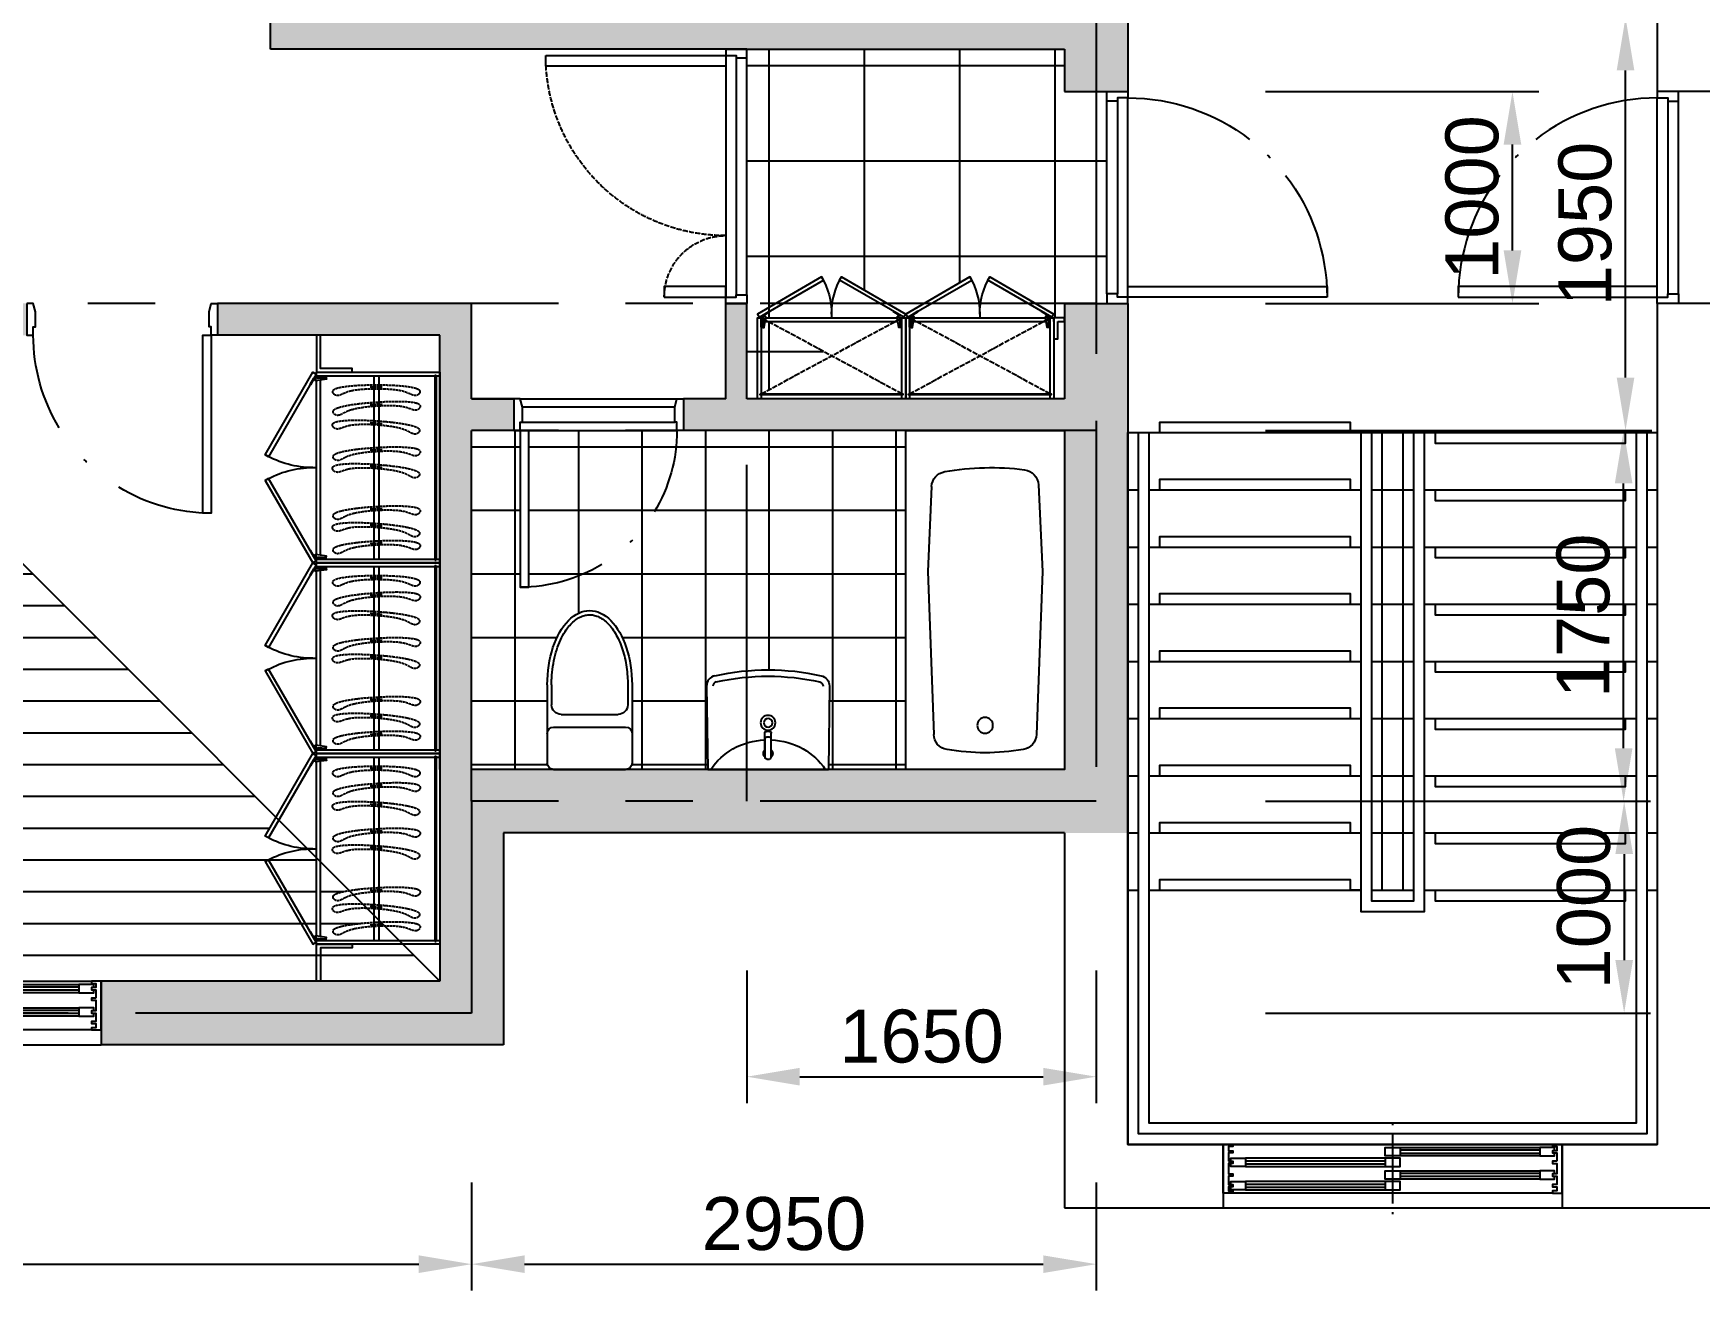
# Model space of a CAD drawing. Header units: millimetres. Extents: x 140860 to 617150, y 61650 to 208518.
# Drawn here: x 477650 to 485520, y 94116 to 100052 of the extents above; entities that cross this region are included whole.
import ezdxf

# ---------------------------------------------------------------- set-up
doc = ezdxf.new("R2010")
doc.units = ezdxf.units.MM
for name, pattern in [('ACAD_ISO02W100', [15, 12, -3]), ('ACAD_ISO04W100', [30, 24, -3, 0, -3]), ('CENTER', [50.8, 31.75, -6.35, 6.35, -6.35])]:
    doc.linetypes.add(name, pattern=pattern)
for name, color, linetype in [('CEN', 1, 'CENTER'), ('DIM', 3, 'Continuous'), ('FIN', 5, 'Continuous'), ('FUN', 3, 'Continuous'), ('HAT', 9, 'Continuous'), ('WAL', 2, 'Continuous'), ('WIN', 4, 'Continuous')]:
    doc.layers.add(name, color=color, linetype=linetype)
doc.styles.get("Standard").update_dxf_attribs({"font": 'arial.ttf'})
doc.dimstyles.new('치수100', dxfattribs={"dimscale": 100, "dimtxt": 2.5, "dimasz": 2.5, "dimexe": 1.25, "dimexo": 8, "dimtad": 1, "dimtxsty": 'Standard', "dimcen": 2.5, "dimadec": 0, "dimazin": 0, "dimtfac": 1, "dimtmove": 0, "dimatfit": 1, "dimfxl": 1, "dimarcsym": 0})

# ---------------------------------------------------------------- blocks, each defined once
blk = doc.blocks.new('*U6')
for points in [[(870, 0), (870, 840), (830, 840), (830, 0)], [(0, -150), (0, 0), (30, 0), (30, -40), (40, -40), (40, -110), (30, -150)], [(900, -150), (900, 0), (870, 0), (870, -40), (860, -40), (860, -110), (870, -150)]]:
    blk.add_lwpolyline(points, close=True)
at = {"color": 1}
for start, end in [(90, 121.32572), (134.3179, 135.6821), (148.67428, 180)]:
    blk.add_arc((870, 0), 840, start, end, dxfattribs=at)
blk = doc.blocks.new('*U4')
at = {"color": 8}
for p, q in [((30, 0), (970, 0)), ((955, -50), (45, -50)), ((45, -100), (955, -100))]:
    blk.add_line(p, q, dxfattribs=at)
for points in [[(30, 940), (30, 0), (80, 0), (80, 940)], [(0, -100), (0, 0), (30, 0), (30, -50), (45, -50), (45, -100)], [(1000, -100), (1000, 0), (970, 0), (970, -50), (955, -50), (955, -100)]]:
    blk.add_lwpolyline(points, close=True)
at = {"color": 1, "linetype": 'Continuous'}
for start, end in [(52.31933, 90), (44.39047, 45.60953), (0, 37.68067)]:
    blk.add_arc((30, 0), 940, start, end, dxfattribs=at)
blk = doc.blocks.new('*U8')
at = {"color": 8}
for p, q in [((30, 0), (1170, 0)), ((40, -50), (1160, -50)), ((1160, -100), (40, -100))]:
    blk.add_line(p, q, dxfattribs=at)
for points in [[(30, 850), (30, 0), (80, 0), (80, 850)], [(1170, 290), (1170, 0), (1120, 0), (1120, 290)], [(0, 0), (30, 0), (30, -50), (40, -50), (40, -100), (0, -100)], [(1200, 0), (1170, 0), (1170, -50), (1160, -50), (1160, -100), (1200, -100)]]:
    blk.add_lwpolyline(points, close=True)
at = {"color": 1, "linetype": 'ACAD_ISO04W100'}
for centre, radius, start, end in [((30, 0), 850, 0, 90), ((1170, 0), 290, 90, 180)]:
    blk.add_arc(centre, radius, start, end, dxfattribs=at)
blk = doc.blocks.new('*U9')
at = {"color": 8}
for p, q in [((30, 0), (770, 0)), ((40, -40), (760, -40)), ((30, -150), (770, -150)), ((760, -110), (40, -110))]:
    blk.add_line(p, q, dxfattribs=at)
for points in [[(30, 0), (30, 740), (70, 740), (70, 0)], [(0, -150), (0, 0), (30, 0), (30, -40), (40, -40), (40, -110), (30, -150)], [(800, -150), (800, 0), (770, 0), (770, -40), (760, -40), (760, -110), (770, -150)]]:
    blk.add_lwpolyline(points, close=True)
at = {"color": 1}
for start, end in [(58.67428, 90), (44.3179, 45.6821), (0, 31.32572)]:
    blk.add_arc((30, 0), 740, start, end, dxfattribs=at)
blk = doc.blocks.new('*U11')
at = {"color": 1}
for p, q in [((1500, 90), (1500, 100)), ((1500, -280), (1500, 50)), ((1500, -330), (1500, -320))]:
    blk.add_line(p, q, dxfattribs=at)
at = {"color": 8}
for p, q in [((2955, 0), (45, 0)), ((105, -15), (1465, -15)), ((1465, -55), (105, -55)), ((2895, -65), (1535, -65)), ((105, -125), (1465, -125)), ((1535, -105), (2895, -105)), ((45, -230), (2955, -230)), ((1465, -165), (105, -165)), ((2895, -175), (1535, -175)), ((1535, -215), (2895, -215))]:
    blk.add_line(p, q, dxfattribs=at)
for p, q in [((105, -27.5), (1465, -27.5)), ((105, -42.5), (1465, -42.5)), ((2895, -77.5), (1535, -77.5)), ((105, -137.5), (1465, -137.5)), ((105, -152.5), (1465, -152.5)), ((2895, -92.5), (1535, -92.5)), ((2895, -187.5), (1535, -187.5)), ((2895, -202.5), (1535, -202.5))]:
    blk.add_line(p, q)
for points in [[(25, -150), (45, -150), (45, -140), (25, -140), (25, -90), (45, -90), (45, -80), (25, -80), (25, -40), (45, -40), (45, -30), (25, -30), (25, -10), (45, -10), (45, 0), (0, 0), (0, -230), (45, -230), (45, -220), (25, -220), (25, -200), (45, -200), (45, -190), (25, -190)], [(2975, -150), (2955, -150), (2955, -140), (2975, -140), (2975, -90), (2955, -90), (2955, -80), (2975, -80), (2975, -40), (2955, -40), (2955, -30), (2975, -30), (2975, -10), (2955, -10), (2955, 0), (3000, 0), (3000, -230), (2955, -230), (2955, -220), (2975, -220), (2975, -200), (2955, -200), (2955, -190), (2975, -190)], [(1465, -55), (1465, -15), (1535, -15), (1535, -55)], [(1535, -105), (1535, -65), (1465, -65), (1465, -105)], [(1465, -165), (1465, -125), (1535, -125), (1535, -165)], [(1535, -215), (1535, -175), (1465, -175), (1465, -215)]]:
    blk.add_lwpolyline(points, close=True)
for points in [[(35, -40), (35, -55), (105, -55), (105, -15), (35, -15), (35, -30)], [(2965, -90), (2965, -105), (2895, -105), (2895, -65), (2965, -65), (2965, -80)], [(35, -150), (35, -165), (105, -165), (105, -125), (35, -125), (35, -140)], [(2965, -200), (2965, -215), (2895, -215), (2895, -175), (2965, -175), (2965, -190)]]:
    blk.add_lwpolyline(points)
blk = doc.blocks.new('*U14')
at = {"color": 8}
for p, q in [((25.4, 582), (18, 582)), ((18, 537.2), (18, 577.2)), ((18, 577.2), (27.6, 577.2)), ((25, 577.2), (25, 537.2)), ((57.8, 612.6), (27.5, 595.1)), ((27.5, 595.1), (28.4, 593.6)), ((28.4, 593.6), (58.7, 611.1)), ((33.8, 587.8), (31, 595.1)), ((38.4, 586.8), (33, 596.2)), ((863.5, 564), (36.5, 564)), ((860.8, 582), (39.2, 582)), ((57.8, 612.6), (58.7, 611.1)), ((842.2, 612.6), (841.3, 611.1)), ((871.6, 593.6), (841.3, 611.1)), ((842.2, 612.6), (872.5, 595.1)), ((861.6, 586.8), (867, 596.2)), ((866.2, 587.8), (869, 595.1)), ((872.5, 595.1), (871.6, 593.6)), ((882, 577.2), (872.4, 577.2)), ((882, 582), (874.6, 582)), ((875, 577.2), (875, 537.2)), ((882, 537.2), (882, 577.2)), ((18, 537.2), (25.8, 537.2)), ((882, 537.2), (874.2, 537.2)), ((18, 0), (882, 0))]:
    blk.add_line(p, q, dxfattribs=at)
at = {"color": 1}
blk.add_line((450, 600), (450, 582), dxfattribs=at)
at = {"color": 8, "linetype": 'ACAD_ISO02W100'}
for p, q in [((69.5, 328.7), (69.5, 271.3)), ((152.9, 328.6), (149.1, 271.4)), ((237.7, 328.6), (241.4, 271.4)), ((367, 328.6), (363.6, 271.4)), ((443.2, 328.6), (447.4, 271.4)), ((645.4, 328.6), (642, 271.4)), ((721.6, 328.6), (725.7, 271.4)), ((808, 328.6), (805, 271.4))]:
    blk.add_line(p, q, dxfattribs=at)
at = {"color": 8, "linetype": 'Continuous'}
for p, q in [((18, 312.5), (882, 312.5)), ((18, 287.5), (882, 287.5))]:
    blk.add_line(p, q, dxfattribs=at)
for p, q in [((13, 23), (887, 23)), ((13, 23), (13, 18)), ((13, 18), (887, 18)), ((887, 23), (887, 18))]:
    blk.add_line(p, q)
for points in [[(9, 584.4), (398.7, 809.4), (389.7, 825), (0, 600)], [(891, 584.4), (501.3, 809.4), (510.3, 825), (900, 600)]]:
    blk.add_lwpolyline(points, close=True)
for points in [[(18, 23), (18, 582), (0, 582), (0, 0), (18, 0), (18, 18)], [(882, 18), (882, 0), (900, 0), (900, 582), (882, 582), (882, 23)]]:
    blk.add_lwpolyline(points)
at = {"color": 8}
for points in [[(28.6, 576.8), (25.8, 537.6, 0.391843), (26.8, 536.4), (32.2, 535.5), (39.8, 586.5), (29.4, 585.6, 0.83505)], [(871.4, 576.8), (874.2, 537.6, -0.391843), (873.2, 536.4), (867.8, 535.5), (860.2, 586.5), (870.6, 585.6, -0.83505)]]:
    blk.add_lwpolyline(points, format="xyb", close=True, dxfattribs=at)
at = {"color": 1}
for centre, start, end in [((0, 600), 0, 30), ((900, 600), 150, 180)]:
    blk.add_arc(centre, 450, start, end, dxfattribs=at)
at = {"color": 8}
for centre, start, end in [((35.7, 585.3), 125.87385, 169.48156), ((35.7, 585.3), 20.90887, 30), ((864.3, 585.3), 150, 159.09113), ((864.3, 585.3), 10.51844, 54.12615)]:
    blk.add_arc(centre, 3.14, start, end, dxfattribs=at)
at = {"color": 8, "linetype": 'ACAD_ISO02W100'}
for points in [[(59.5, 300), (59.5, 383.6), (69.4, 482.5), (86.4, 512.5), (109.9, 498.8), (112.1, 472.8), (86.4, 433.2), (79.1, 353.5), (79.1, 300), (79.1, 246.5), (86.4, 166.8), (112.1, 127.2), (109.9, 101.2), (86.4, 87.5), (69.4, 117.5), (59.5, 216.4), (59.5, 300)], [(141, 300.7), (146.5, 384), (162.9, 482.1), (181.9, 510.9), (204.4, 495.7), (204.9, 469.6), (176.6, 431.8), (164.1, 352.8), (160.5, 299.4), (157, 246), (159, 165.9), (182, 124.8), (178.1, 98.9), (153.7, 86.9), (138.8, 117.9), (135.4, 217.3), (141, 300.7)], [(229.5, 299.3), (224.1, 382.7), (227.6, 482.1), (242.6, 513.1), (266.9, 501), (270.8, 475.2), (247.7, 434.1), (245.6, 354), (249.1, 300.6), (252.6, 247.2), (265, 168.1), (293.2, 130.4), (292.7, 104.2), (270.2, 89.1), (251.3, 117.9), (235, 216), (229.5, 299.3)], [(355.3, 300.6), (360.2, 384), (376, 482.1), (394.8, 511.1), (417.4, 496.1), (418.1, 469.9), (390, 432), (378, 352.9), (374.8, 299.4), (371.7, 246), (374.2, 166), (397.5, 125), (393.8, 99.1), (369.5, 86.9), (354.3, 117.9), (350.3, 217.2), (355.3, 300.6)], [(435.3, 299.3), (429.3, 382.6), (432, 482), (446.8, 513.1), (471.2, 501.2), (475.3, 475.4), (452.5, 434.1), (451, 354.1), (454.8, 300.7), (458.7, 247.3), (471.7, 168.3), (500.2, 130.8), (499.9, 104.6), (477.5, 89.3), (458.4, 118), (441.3, 215.9), (435.3, 299.3)], [(633.6, 300.6), (638.6, 384), (654.4, 482.1), (673.1, 511.1), (695.8, 496.1), (696.4, 469.9), (668.4, 432), (656.4, 352.9), (653.2, 299.4), (650, 246), (652.6, 166), (675.9, 125), (672.1, 99.1), (647.8, 86.9), (632.7, 117.9), (628.7, 217.2), (633.6, 300.6)], [(713.7, 299.3), (707.6, 382.6), (710.4, 482), (725.1, 513.1), (749.6, 501.2), (753.7, 475.4), (730.9, 434.1), (729.4, 354.1), (733.2, 300.7), (737.1, 247.3), (750.1, 168.3), (778.6, 130.8), (778.3, 104.6), (755.8, 89.3), (736.7, 118), (719.7, 215.9), (713.7, 299.3)], [(796.4, 300.5), (800.8, 384), (815.9, 482.2), (834.4, 511.3), (857.2, 496.4), (858, 470.3), (830.3, 432.2), (818.8, 353), (816, 299.5), (813.2, 246), (816.3, 166.1), (839.9, 125.2), (836.4, 99.3), (812.2, 86.9), (796.8, 117.8), (792.1, 217.1), (796.4, 300.5)]]:
    blk.add_open_spline(points, degree=3, knots=[0, 0, 0, 0, 1, 2, 3, 4, 5, 6, 6, 6, 7, 8, 9, 10, 11, 12, 12, 12, 12], dxfattribs=at)
blk = doc.blocks.new('*U16')
at = {"color": 8}
for p, q in [((57.8, 412.6), (27.5, 395.1)), ((27.5, 395.1), (28.4, 393.6)), ((28.4, 393.6), (58.7, 411.1)), ((33.8, 387.8), (31, 395.1)), ((38.4, 386.8), (33, 396.2)), ((57.8, 412.6), (58.7, 411.1)), ((57.8, 412.6), (58.7, 411.1)), ((642.2, 412.6), (641.3, 411.1)), ((642.2, 412.6), (641.3, 411.1)), ((671.6, 393.6), (641.3, 411.1)), ((642.2, 412.6), (672.5, 395.1)), ((661.6, 386.8), (667, 396.2)), ((666.2, 387.8), (669, 395.1)), ((672.5, 395.1), (671.6, 393.6)), ((25.4, 382), (18, 382)), ((18, 337.2), (18, 377.2)), ((18, 377.2), (27.6, 377.2)), ((18, 337.2), (25.8, 337.2)), ((25, 377.2), (25, 337.2)), ((663.5, 364), (36.5, 364)), ((660.8, 382), (39.2, 382)), ((682, 377.2), (672.4, 377.2)), ((682, 337.2), (674.2, 337.2)), ((682, 382), (674.6, 382)), ((675, 377.2), (675, 337.2)), ((682, 337.2), (682, 377.2)), ((18, 0), (682, 0))]:
    blk.add_line(p, q, dxfattribs=at)
at = {"color": 1}
blk.add_line((350, 400), (350, 382), dxfattribs=at)
at = {"color": 1, "linetype": 'ACAD_ISO04W100'}
for p, q in [((18, 23), (682, 382)), ((682, 23), (18, 382))]:
    blk.add_line(p, q, dxfattribs=at)
for points in [[(9, 384.4), (312.1, 559.4), (303.1, 575), (0, 400)], [(691, 384.4), (387.9, 559.4), (396.9, 575), (700, 400)], [(687, 23), (13, 23), (13, 18), (687, 18)]]:
    blk.add_lwpolyline(points, close=True)
for points in [[(18, 23), (18, 382), (0, 382), (0, 0), (18, 0), (18, 18)], [(682, 18), (682, 0), (700, 0), (700, 382), (682, 382), (682, 23)]]:
    blk.add_lwpolyline(points)
at = {"color": 8}
for points in [[(28.6, 376.8), (25.8, 337.6, 0.391843), (26.8, 336.4), (32.2, 335.5), (39.8, 386.5), (29.4, 385.6, 0.83505)], [(671.4, 376.8), (674.2, 337.6, -0.391843), (673.2, 336.4), (667.8, 335.5), (660.2, 386.5), (670.6, 385.6, -0.83505)]]:
    blk.add_lwpolyline(points, format="xyb", close=True, dxfattribs=at)
at = {"color": 1}
for centre, start, end in [((0, 400), 0, 30), ((700, 400), 150, 180)]:
    blk.add_arc(centre, 350, start, end, dxfattribs=at)
at = {"color": 8}
for centre, start, end in [((35.7, 385.3), 125.87385, 169.48156), ((35.7, 385.3), 20.90887, 30), ((664.3, 385.3), 150, 159.09113), ((664.3, 385.3), 10.51844, 54.12615)]:
    blk.add_arc(centre, 3.14, start, end, dxfattribs=at)
blk = doc.blocks.new('*U21')
at = {"linetype": 'ByBlock'}
for p, q in [((-270.8, -934.7), (-242.6, -165.1)), ((270.8, -934.7), (242.6, -165.1)), ((-252.8, -1334.9), (-270.8, -934.7)), ((252.4, -1343.4), (270.8, -934.7))]:
    blk.add_line(p, q, dxfattribs=at)
blk.add_lwpolyline([(375, -1600), (375, 0), (-375, 0), (-375, -1600)], close=True, dxfattribs=at)
at = {"color": 8, "linetype": 'ByBlock'}
blk.add_circle((0, -208), 37.3, dxfattribs=at)
at = {"linetype": 'ByBlock'}
for centre, radius, start, end in [((-167.3, -167.8), 75.4, 99.40444, 177.9007), ((0, -1178), 1099.2, 80.59556, 99.40444), ((167.3, -167.8), 75.4, 2.0993, 80.59556), ((-177.5, -1331.5), 75.4, 182.58445, 260.0744), ((28.2, -156.4), 1268.4, 260.0744, 277.17088), ((177.1, -1340), 75.4, 277.17088, 357.41555)]:
    blk.add_arc(centre, radius, start, end, dxfattribs=at)
blk = doc.blocks.new('세면대')
at = {"linetype": 'ByBlock'}
for p, q in [((-290, -392.9), (-285, 0)), ((-285, 0), (285, 0)), ((290, -392.9), (285, 0)), ((-14.3, -56.5), (-14.3, -145.7)), ((-6.3, -48.5), (6.3, -48.5)), ((14.3, -56.5), (14.3, -145.7)), ((-15.6, -90.6), (-15.6, -170.5)), ((-6.3, -153.7), (6.3, -153.7)), ((15.5, -90.6), (15.5, -170.5)), ((6.5, -179.5), (-6.6, -179.5))]:
    blk.add_line(p, q, dxfattribs=at)
at = {"linetype": 'ByBlock', "flags": 128}
blk.add_lwpolyline([(-250.9, -442.3, -0.354742), (-290, -392.9)], format="xyb", dxfattribs=at)
at = {"color": 8, "linetype": 'ByBlock', "flags": 128}
blk.add_lwpolyline([(-244.4, -413, -0.354742), (-260, -393.2)], format="xyb", dxfattribs=at)
at = {"color": 8, "linetype": 'ByBlock'}
for radius in [35, 20.5]:
    blk.add_circle((0, -220), radius, dxfattribs=at)
at = {"linetype": 'ByBlock'}
for centre, radius, start, end in [((-19.5, 165.1), 300, 213.3842, 240.82344), ((0, -75), 22, 130.59303, 229.40697), ((-6.3, -56.5), 8, 90, 180), ((6.3, -56.5), 8, 0, 90), ((0, -75), 22, 310.59303, 49.40697), ((19.5, 165.1), 300, 299.17656, 326.6158), ((0, 200), 340, 240.82344, 267.37865), ((-6.3, -145.7), 8, 180, 270), ((6.3, -145.7), 8, 270, 0), ((0, 200), 340, 272.62135, 299.17656), ((-6.6, -170.5), 9, 180, 270), ((6.5, -170.5), 9, 270, 0), ((240, -393.5), 50, 282.60226, 0), ((0, 680), 1150, 257.39735, 282.60226)]:
    blk.add_arc(centre, radius, start, end, dxfattribs=at)
at = {"color": 8, "linetype": 'ByBlock'}
for centre, radius, start, end in [((240, -393.5), 20, 282.60226, 0), ((0, 680), 1120, 257.39735, 282.60226)]:
    blk.add_arc(centre, radius, start, end, dxfattribs=at)
blk = doc.blocks.new('변기')
at = {"linetype": 'ByBlock'}
for p, q in [((-170, 0), (170, 0)), ((-200, -170), (-200, -30)), ((200, -170), (200, -30)), ((-200, -400), (-200, -170)), ((-170, -200), (170, -200)), ((200, -400), (200, -170))]:
    blk.add_line(p, q, dxfattribs=at)
at = {"color": 8, "linetype": 'ByBlock'}
for p, q in [((-180, -400), (-180, -305)), ((-135, -260), (135, -260)), ((180, -400), (180, -305))]:
    blk.add_line(p, q, dxfattribs=at)
at = {"linetype": 'ByBlock'}
for centre, start, end in [((-170, -30), 90, 180), ((170, -30), 0, 90), ((-170, -170), 180, 270), ((170, -170), 270, 0)]:
    blk.add_arc(centre, 30, start, end, dxfattribs=at)
at = {"color": 8, "linetype": 'ByBlock'}
for centre, start, end in [((-135, -305), 90, 180), ((135, -305), 0, 90)]:
    blk.add_arc(centre, 45, start, end, dxfattribs=at)
at = {"linetype": 'ByBlock'}
blk.add_ellipse((0, -400), major_axis=(0, 350), ratio=0.571429, start_param=1.570796, end_param=4.712389, dxfattribs=at)
at = {"color": 8, "linetype": 'ByBlock'}
blk.add_open_spline([(-180, -400), (-180, -410.2), (-179.7, -420.4), (-178.2, -449.3), (-176.4, -467.9), (-170.9, -504.4), (-167.3, -522.1), (-158.5, -556.3), (-153.2, -572.7), (-141.4, -603.5), (-134.7, -618), (-120.3, -644.7), (-112.5, -656.9), (-97.8, -676.2), (-91, -683.9), (-77.3, -697.5), (-70.2, -703.4), (-55.9, -713.4), (-48.7, -717.6), (-34.2, -724.1), (-26.9, -726.4), (-12.5, -729.5), (-5.3, -730.1), (9.2, -729.8), (16.4, -728.9), (30.9, -725.2), (38.1, -722.5), (52.6, -715.4), (59.8, -711), (74, -700.3), (81, -694), (94.7, -679.8), (101.3, -671.8), (114.1, -654.2), (120.2, -644.6), (131.6, -623.9), (137, -612.9), (147, -589.5), (151.5, -577.2), (159.7, -551.6), (163.3, -538.3), (169.5, -510.9), (172.1, -496.8), (176.2, -468.2), (177.7, -453.6), (179.6, -426), (180, -413), (180, -400)], degree=3, knots=[1.570796, 1.570796, 1.570796, 1.570796, 1.66106, 1.66106, 1.828274, 1.828274, 1.995487, 1.995487, 2.162701, 2.162701, 2.329915, 2.329915, 2.497129, 2.497129, 2.628391, 2.628391, 2.759653, 2.759653, 2.890916, 2.890916, 3.022178, 3.022178, 3.153441, 3.153441, 3.284703, 3.284703, 3.415965, 3.415965, 3.547228, 3.547228, 3.67849, 3.67849, 3.809753, 3.809753, 3.941015, 3.941015, 4.072277, 4.072277, 4.20354, 4.20354, 4.334802, 4.334802, 4.466065, 4.466065, 4.597327, 4.597327, 4.712389, 4.712389, 4.712389, 4.712389], dxfattribs=at)
blk = doc.blocks.new('*D149')
at = {"layer": 'Defpoints', "color": 0, "transparency": 16777216}
for p in [(474020, 95426.8), (479720, 95426.8), (479720, 94241.1)]:
    blk.add_point(p, dxfattribs=at)
at = {"layer": 'DIM', "color": 0, "lineweight": -2, "transparency": 16777216}
for p, q in [((474020, 94626.8), (474020, 94116.1)), ((479720, 94626.8), (479720, 94116.1)), ((474270, 94241.1), (479470, 94241.1))]:
    blk.add_line(p, q, dxfattribs=at)
at = {"layer": 'DIM', "color": 0, "transparency": 16777216}
for points in [[(474270, 94282.7), (474270, 94199.4), (474020, 94241.1)], [(479470, 94282.7), (479470, 94199.4), (479720, 94241.1)]]:
    blk.add_solid(points, dxfattribs=at)
at = {"layer": 'DIM', "color": 0, "transparency": 16777216, "insert": (476870, 94431.2), "char_height": 250, "attachment_point": 5}
blk.add_mtext('5700', dxfattribs=at)
blk = doc.blocks.new('*D143')
at = {"layer": 'Defpoints', "color": 0, "transparency": 16777216}
for p in [(481020, 96426.8), (482670, 96426.8), (482670, 95126.2)]:
    blk.add_point(p, dxfattribs=at)
at = {"layer": 'DIM', "color": 0, "lineweight": -2, "transparency": 16777216}
for p, q in [((481020, 95626.8), (481020, 95001.2)), ((482670, 95626.8), (482670, 95001.2)), ((481270, 95126.2), (482420, 95126.2))]:
    blk.add_line(p, q, dxfattribs=at)
at = {"layer": 'DIM', "color": 0, "transparency": 16777216}
for points in [[(481270, 95167.8), (481270, 95084.5), (481020, 95126.2)], [(482420, 95167.8), (482420, 95084.5), (482670, 95126.2)]]:
    blk.add_solid(points, dxfattribs=at)
at = {"layer": 'DIM', "color": 0, "transparency": 16777216, "insert": (481845, 95316.3), "char_height": 250, "attachment_point": 5}
blk.add_mtext('1650', dxfattribs=at)
blk = doc.blocks.new('*D137')
at = {"layer": 'Defpoints', "color": 0, "transparency": 16777216}
for p in [(479720, 95426.8), (482670, 95426.8), (482670, 94241.1)]:
    blk.add_point(p, dxfattribs=at)
at = {"layer": 'DIM', "color": 0, "lineweight": -2, "transparency": 16777216}
for p, q in [((479720, 94626.8), (479720, 94116.1)), ((482670, 94626.8), (482670, 94116.1)), ((479970, 94241.1), (482420, 94241.1))]:
    blk.add_line(p, q, dxfattribs=at)
at = {"layer": 'DIM', "color": 0, "transparency": 16777216}
for points in [[(479970, 94282.7), (479970, 94199.4), (479720, 94241.1)], [(482420, 94282.7), (482420, 94199.4), (482670, 94241.1)]]:
    blk.add_solid(points, dxfattribs=at)
at = {"layer": 'DIM', "color": 0, "transparency": 16777216, "insert": (481195, 94431.2), "char_height": 250, "attachment_point": 5}
blk.add_mtext('2950', dxfattribs=at)
blk = doc.blocks.new('*D145')
at = {"layer": 'Defpoints', "color": 0, "transparency": 16777216}
for p in [(482670, 99776.8), (484635.8, 99776.8), (482670, 98776.8)]:
    blk.add_point(p, dxfattribs=at)
at = {"layer": 'DIM', "color": 0, "lineweight": -2, "transparency": 16777216}
for p, q in [((483470, 99776.8), (484760.8, 99776.8)), ((484635.8, 99026.8), (484635.8, 99526.8)), ((483470, 98776.8), (484760.8, 98776.8))]:
    blk.add_line(p, q, dxfattribs=at)
at = {"layer": 'DIM', "color": 0, "transparency": 16777216}
for points in [[(484594.1, 99526.8), (484677.5, 99526.8), (484635.8, 99776.8)], [(484594.1, 99026.8), (484677.5, 99026.8), (484635.8, 98776.8)]]:
    blk.add_solid(points, dxfattribs=at)
at = {"layer": 'DIM', "color": 0, "transparency": 16777216, "insert": (484445.7, 99276.8), "char_height": 250, "attachment_point": 5, "rotation": 90}
blk.add_mtext('1000', dxfattribs=at)
blk = doc.blocks.new('*D146')
at = {"layer": 'Defpoints', "color": 0, "transparency": 16777216}
for p in [(482670, 98176.8), (485160.9, 98176.8), (482670, 96426.8)]:
    blk.add_point(p, dxfattribs=at)
at = {"layer": 'DIM', "color": 0, "lineweight": -2, "transparency": 16777216}
for p, q in [((483470, 98176.8), (485285.9, 98176.8)), ((485160.9, 96676.8), (485160.9, 97926.8)), ((483470, 96426.8), (485285.9, 96426.8))]:
    blk.add_line(p, q, dxfattribs=at)
at = {"layer": 'DIM', "color": 0, "transparency": 16777216}
for points in [[(485119.2, 97926.8), (485202.5, 97926.8), (485160.9, 98176.8)], [(485119.2, 96676.8), (485202.5, 96676.8), (485160.9, 96426.8)]]:
    blk.add_solid(points, dxfattribs=at)
at = {"layer": 'DIM', "color": 0, "transparency": 16777216, "insert": (484970.7, 97301.8), "char_height": 250, "attachment_point": 5, "rotation": 90}
blk.add_mtext('1750', dxfattribs=at)
blk = doc.blocks.new('*D147')
at = {"layer": 'Defpoints', "color": 0, "transparency": 16777216}
for p in [(482670, 100126.8), (485169.7, 100126.8), (482670, 98176.8)]:
    blk.add_point(p, dxfattribs=at)
at = {"layer": 'DIM', "color": 0, "lineweight": -2, "transparency": 16777216}
for p, q in [((483470, 100126.8), (485294.7, 100126.8)), ((485169.7, 98426.8), (485169.7, 99876.8)), ((483470, 98176.8), (485294.7, 98176.8))]:
    blk.add_line(p, q, dxfattribs=at)
at = {"layer": 'DIM', "color": 0, "transparency": 16777216}
for points in [[(485128.1, 99876.8), (485211.4, 99876.8), (485169.7, 100126.8)], [(485128.1, 98426.8), (485211.4, 98426.8), (485169.7, 98176.8)]]:
    blk.add_solid(points, dxfattribs=at)
at = {"layer": 'DIM', "color": 0, "transparency": 16777216, "insert": (484979.6, 99151.8), "char_height": 250, "attachment_point": 5, "rotation": 90}
blk.add_mtext('1950', dxfattribs=at)
blk = doc.blocks.new('*D139')
at = {"layer": 'Defpoints', "color": 0, "transparency": 16777216}
for p in [(482670, 96426.8), (482670, 95426.8), (485163.4, 95426.8)]:
    blk.add_point(p, dxfattribs=at)
at = {"layer": 'DIM', "color": 0, "lineweight": -2, "transparency": 16777216}
for p, q in [((483470, 96426.8), (485288.4, 96426.8)), ((485163.4, 96176.8), (485163.4, 95676.8)), ((483470, 95426.8), (485288.4, 95426.8))]:
    blk.add_line(p, q, dxfattribs=at)
at = {"layer": 'DIM', "color": 0, "transparency": 16777216}
for points in [[(485121.7, 96176.8), (485205.1, 96176.8), (485163.4, 96426.8)], [(485121.7, 95676.8), (485205.1, 95676.8), (485163.4, 95426.8)]]:
    blk.add_solid(points, dxfattribs=at)
at = {"layer": 'DIM', "color": 0, "transparency": 16777216, "insert": (484973.2, 95926.8), "char_height": 250, "attachment_point": 5, "rotation": 90}
blk.add_mtext('1000', dxfattribs=at)
blk = doc.blocks.new('*U133')
at = {"color": 1}
for p, q in [((800, 90), (800, 100)), ((800, -280), (800, 50)), ((800, -330), (800, -320))]:
    blk.add_line(p, q, dxfattribs=at)
at = {"color": 8}
for p, q in [((1555, 0), (45, 0)), ((105, -15), (765, -15)), ((765, -55), (105, -55)), ((1495, -65), (835, -65)), ((105, -125), (765, -125)), ((835, -105), (1495, -105)), ((45, -230), (1555, -230)), ((765, -165), (105, -165)), ((1495, -175), (835, -175)), ((835, -215), (1495, -215))]:
    blk.add_line(p, q, dxfattribs=at)
for p, q in [((105, -27.5), (765, -27.5)), ((105, -42.5), (765, -42.5)), ((1495, -77.5), (835, -77.5)), ((105, -137.5), (765, -137.5)), ((105, -152.5), (765, -152.5)), ((1495, -92.5), (835, -92.5)), ((1495, -187.5), (835, -187.5)), ((1495, -202.5), (835, -202.5))]:
    blk.add_line(p, q)
for points in [[(25, -150), (45, -150), (45, -140), (25, -140), (25, -90), (45, -90), (45, -80), (25, -80), (25, -40), (45, -40), (45, -30), (25, -30), (25, -10), (45, -10), (45, 0), (0, 0), (0, -230), (45, -230), (45, -220), (25, -220), (25, -200), (45, -200), (45, -190), (25, -190)], [(1575, -150), (1555, -150), (1555, -140), (1575, -140), (1575, -90), (1555, -90), (1555, -80), (1575, -80), (1575, -40), (1555, -40), (1555, -30), (1575, -30), (1575, -10), (1555, -10), (1555, 0), (1600, 0), (1600, -230), (1555, -230), (1555, -220), (1575, -220), (1575, -200), (1555, -200), (1555, -190), (1575, -190)], [(765, -55), (765, -15), (835, -15), (835, -55)], [(835, -105), (835, -65), (765, -65), (765, -105)], [(765, -165), (765, -125), (835, -125), (835, -165)], [(835, -215), (835, -175), (765, -175), (765, -215)]]:
    blk.add_lwpolyline(points, close=True)
for points in [[(35, -40), (35, -55), (105, -55), (105, -15), (35, -15), (35, -30)], [(1565, -90), (1565, -105), (1495, -105), (1495, -65), (1565, -65), (1565, -80)], [(35, -150), (35, -165), (105, -165), (105, -125), (35, -125), (35, -140)], [(1565, -200), (1565, -215), (1495, -215), (1495, -175), (1565, -175), (1565, -190)]]:
    blk.add_lwpolyline(points)

msp = doc.modelspace()

# ---------------------------------------------------------------- hatches: boundary and pattern name
at = {"layer": 'HAT', "true_color": 0x939598}
h = msp.add_hatch(color=252, dxfattribs=at)
h.dxf.hatch_style = 1
h.paths.add_polyline_path([(474970, 95346.85), (474970, 95276.85), (473870, 95276.85), (473870, 100126.85), (473870, 100826.85), (474170, 100826.85), (474170, 100126.85), (477420, 100126.85), (477420, 98776.85), (477620, 98776.85), (477620, 98626.85), (477270, 98626.85), (477270, 99976.85), (474170, 99976.85), (474170, 95576.85), (474970, 95576.85)])
h.paths.add_polyline_path([(479870, 95276.85), (477970, 95276.85), (477970, 95576.85), (479570, 95576.85), (479570, 96576.85), (479570, 96633.85), (479570, 96651.85), (479570, 98626.85), (478520, 98626.85), (478520, 98776.85), (479720, 98776.85), (479720, 98326.85), (479920, 98326.85), (479920, 98176.85), (479720, 98176.85), (479720, 96576.85), (482520, 96576.85), (482520, 98176.85), (481770, 98176.85), (480720, 98176.85), (480720, 98326.85), (480920, 98326.85), (480920, 98776.85), (481020, 98776.85), (481020, 98326.85), (482520, 98326.85), (482520, 98776.85), (482820, 98776.85), (482820, 98176.85), (482820, 96276.85), (479870, 96276.85)])
h.paths.add_polyline_path([(482820, 100126.85), (482820, 99776.85), (482720, 99776.85), (482520, 99776.85), (482520, 99976.85), (481020, 99976.85), (480920, 99976.85), (478770, 99976.85), (478770, 100126.85), (482520, 100126.85), (482520, 101826.85), (482750, 101826.85), (482820, 101826.85)])
h.paths.add_polyline_path([(482820, 102926.85), (482520, 102926.85), (482520, 103826.85), (479870, 103826.85), (479870, 102926.85), (478520, 102926.85), (478520, 103776.85), (478620, 103776.85), (478620, 103026.85), (479770, 103026.85), (479770, 103386.85), (479770, 103826.85), (479770, 104726.85), (479410, 104726.85), (478620, 104726.85), (478620, 104676.85), (478520, 104676.85), (478520, 104726.85), (474170, 104726.85), (474170, 104026.85), (473940, 104026.85), (473870, 104026.85), (473870, 105026.85), (480070, 105026.85), (480070, 104126.85), (482820, 104126.85)])
at = {"layer": 'HAT'}
h = msp.add_hatch(dxfattribs=at)
h.set_pattern_fill('_USER', color=256, scale=150, pattern_type=0)
h.set_pattern_definition([(0, (60825.47, 0), (0, 150), [])])
edge = h.paths.add_edge_path()
edge.add_line((478944.263, 96202.586), (478988, 96158.85))
edge.add_line((478988, 96158.85), (478988, 95793.027))
edge.add_line((478988, 95793.027), (478985.212, 95791.417))
edge.add_line((478985.212, 95791.417), (478968.498, 95793.913))
edge.add_line((478968.498, 95793.913), (478958.894, 95810.548))
edge.add_line((478958.894, 95810.548), (478957.395, 95809.682))
edge.add_line((478957.395, 95809.682), (478985.029, 95779.388))
edge.add_arc((478988.896, 95781.62), 4.466, 210, 441.5070394)
edge.add_line((478989.556, 95786.037), (479032.779, 95784.137))
edge.add_line((479032.779, 95784.137), (479032.779, 95777.673))
edge.add_arc((479032.49, 95778.806), 1.169, 284.3125446, 351.5070394)
edge.add_line((479033.646, 95778.633), (479034.457, 95784.064))
edge.add_line((479034.457, 95784.064), (479006, 95788.313))
edge.add_line((479006, 95788.313), (479006, 96140.85))
edge.add_line((479006, 96140.85), (479141.746, 96005.104))
edge.add_spline(control_points=[(479141.746, 96005.104), (479128.078, 96002.825), (479081.253, 95993.184), (479058.904, 95978.718), (479073.936, 95956.06), (479100.076, 95955.406), (479126.984, 95975.293), (479158.401, 95983.714), (479162.206, 95984.644)], knot_values=[0.6841267, 0.6841267, 0.6841267, 0.6841267, 1, 2, 3, 4, 5, 5.12865242, 5.12865242, 5.12865242, 5.12865242], degree=3, periodic=0)
edge.add_line((479162.206, 95984.644), (479205.104, 95941.745))
edge.add_spline(control_points=[(479205.104, 95941.745), (479159.65, 95943.249), (479084.945, 95940.018), (479056.861, 95926.706), (479068.785, 95902.269), (479094.612, 95898.185), (479131.875, 95918.767), (479193.684, 95921.765), (479225.985, 95920.865)], knot_values=[0.29650162, 0.29650162, 0.29650162, 0.29650162, 1, 2, 3, 4, 5, 5.70823616, 5.70823616, 5.70823616, 5.70823616], degree=3, periodic=0)
edge.add_line((479225.985, 95920.865), (479257.5, 95889.35))
edge.add_line((479257.5, 95889.35), (479257.5, 95854.744))
edge.add_spline(control_points=[(479257.5, 95854.744), (479181.281, 95850.295), (479087.31, 95835.652), (479058.699, 95817.421), (479073.569, 95794.656), (479099.704, 95793.816), (479136.773, 95820.805), (479210.571, 95832.065), (479257.5, 95835.074)], knot_values=[0.04880652, 0.04880652, 0.04880652, 0.04880652, 1, 2, 3, 4, 5, 5.91715742, 5.91715742, 5.91715742, 5.91715742], degree=3, periodic=0)
edge.add_spline(control_points=[(479257.5, 95835.074), (479261.739, 95835.346), (479266.073, 95835.598), (479270.501, 95835.831), (479274.579, 95836.045), (479278.579, 95836.233), (479282.5, 95836.397)], knot_values=[5.91715742, 5.91715742, 5.91715742, 5.91715742, 6, 6, 6, 6.07627908, 6.07627908, 6.07627908, 6.07627908], degree=3, periodic=0)
edge.add_spline(control_points=[(479282.5, 95836.397), (479292.025, 95836.795), (479301.088, 95837.046), (479309.691, 95837.159)], knot_values=[6.07627908, 6.07627908, 6.07627908, 6.07627908, 6.26156288, 6.26156288, 6.26156288, 6.26156288], degree=3, periodic=0)
edge.add_line((479309.691, 95837.159), (479570, 95576.85))
edge.add_line((479570, 95576.85), (477970, 95576.85))
edge.add_line((477970, 95576.85), (477925, 95576.85))
edge.add_line((477925, 95576.85), (475015, 95576.85))
edge.add_line((475015, 95576.85), (474970, 95576.85))
edge.add_line((474970, 95576.85), (474170, 95576.85))
edge.add_line((474170, 95576.85), (474170, 99976.85))
edge.add_line((474170, 99976.85), (474470, 99976.85))
edge.add_line((474470, 99976.85), (474470, 99526.85))
edge.add_line((474470, 99526.85), (474920, 99526.85))
edge.add_line((474920, 99526.85), (474920, 97876.85))
edge.add_line((474920, 97876.85), (476520, 97876.85))
edge.add_line((476520, 97876.85), (476520, 98626.85))
edge.add_line((476520, 98626.85), (478796.138, 96350.712))
edge.add_line((478796.138, 96350.712), (478745, 96262.138))
edge.add_line((478745, 96262.138), (478760.588, 96253.138))
edge.add_line((478760.588, 96253.138), (478760.769, 96253.45))
edge.add_arc((478970, 96651.85), 450, 242.2924428, 266.721329)
h.paths.add_polyline_path([(477279.431, 96738.587), (477279.431, 97463.928), (476123.188, 97463.928), (476123.188, 96738.587)], flags=0)
h.paths.add_polyline_path([(476738.242, 96318.38), (476668.242, 96318.38), (476668.242, 96378.38), (476118.242, 96378.38), (476118.242, 96318.38), (476118.242, 95878.38), (476118.242, 95818.38), (476668.242, 95818.38), (476668.242, 95878.38), (476738.242, 95878.38)], flags=16)
h.paths.add_polyline_path([(475440, 96098.38, 1), (476000, 96098.38, 1)], flags=16)
h.paths.add_polyline_path([(478992.779, 95769.85), (478992.779, 95776.85), (479032.779, 95776.85), (479032.779, 95769.85)], flags=16)
h.paths.add_polyline_path([(478992.779, 95769.85), (478988, 95769.85), (478988, 95777.246), (478992.779, 95779.415)], flags=16)
h.paths.add_polyline_path([(475321.758, 96318.38), (475321.758, 96378.38), (474771.758, 96378.38), (474771.758, 96318.38), (474701.758, 96318.38), (474701.758, 95878.38), (474771.758, 95878.38), (474771.758, 95818.38), (475321.758, 95818.38), (475321.758, 95878.38)], flags=16)
h.paths.add_polyline_path([(481920, 100726.85), (480615.133, 102031.717), (481133.125, 102031.717), (481133.125, 102742.611), (479904.239, 102742.611), (479720, 102926.85), (479870, 102926.85), (479870, 103826.85), (480870, 103826.85), (480870, 103226.85), (481920, 103226.85)])
h.paths.add_polyline_path([(480820, 102926.85), (480820, 103006.85), (480410, 103006.85), (480400, 103006.85), (479920, 103006.85), (479920, 102926.85), (480400, 102926.85)], flags=16)
h.paths.add_polyline_path([(479410, 103386.85), (479260, 103386.85), (478040, 104606.85), (478520, 104606.85), (478520, 104646.85), (478560, 104646.85), (478560, 104636.85), (478580, 104636.85), (478620, 104646.85), (478620, 104676.85), (478620, 104726.85), (479410, 104726.85)])
h.paths.add_polyline_path([(476062.13, 97472.179), (477352.942, 97472.179), (477352.942, 96726.772), (476062.13, 96726.772)], flags=24)
h = msp.add_hatch(dxfattribs=at)
h.set_pattern_fill('_USER', color=256, scale=450, double=1, pattern_type=0)
h.set_pattern_definition([(0, (60825.47, 0), (0, 450), []), (90, (60825.47, 0), (-450, 3e-14), [])])
h.paths.add_polyline_path([(482720, 98821.85), (482720, 98776.85), (482520, 98776.85), (482520, 98708.85), (482465.177, 98708.85), (482461, 98711.261), (482470, 98726.85), (482166.891, 98901.85), (482157.891, 98886.261), (482158.292, 98886.03, 0.11858814), (482120, 98726.85, 0.11858814), (482081.708, 98886.03), (482082.109, 98886.261), (482073.109, 98901.85), (481770, 98726.85), (481466.891, 98901.85), (481457.891, 98886.261), (481458.292, 98886.03, 0.11858814), (481420, 98726.85), (481420, 98708.85), (481111.177, 98708.85), (481109.567, 98711.638), (481112.063, 98728.351), (481128.698, 98737.955), (481127.832, 98739.455), (481097.522, 98721.955), (481102.854, 98712.718), (481084.014, 98711.005), (481088, 98708.85), (481095.787, 98664.359, 0.37143502), (481096.784, 98663.203), (481102.214, 98662.392), (481106.463, 98690.85), (481121.292, 98690.85), (481420, 98529.35), (481088, 98349.85), (481083, 98349.85), (481083, 98326.85), (481020, 98326.85), (481020, 98776.85), (481020, 98816.85), (481020, 99936.85), (481020, 99976.85), (482520, 99976.85), (482520, 99776.85), (482720, 99776.85), (482720, 99731.85)])
h = msp.add_hatch(dxfattribs=at)
h.set_pattern_fill('_USER', color=256, scale=300, double=1, pattern_type=0)
h.set_pattern_definition([(0, (60825.47, 0), (0, 300), []), (90, (60825.47, 0), (-300, 2e-14), [])])
edge = h.paths.add_edge_path()
edge.add_line((481770, 96576.85), (481405, 96576.85))
edge.add_line((481405, 96576.85), (481409.996, 96969.713))
edge.add_arc((481360, 96970.349), 50, 359.2711795, 437.3977352)
edge.add_arc((481120, 95896.85), 1150, 77.3977352, 102.6026457)
edge.add_arc((480879.993, 96970.347), 50, 102.6026457, 180.7296226)
edge.add_line((480829.997, 96969.71), (480835, 96576.85))
edge.add_line((480835, 96576.85), (480447.5, 96576.85))
edge.add_arc((480447.5, 96606.85), 30, 270, 360)
edge.add_line((480477.5, 96606.85), (480477.5, 96746.85))
edge.add_line((480477.5, 96746.85), (480477.5, 96976.85))
edge.add_ellipse((480277.5, 96976.85), major_axis=(0, -350), ratio=0.57142857, start_angle=90, end_angle=270)
edge.add_line((480077.5, 96976.85), (480077.5, 96746.85))
edge.add_line((480077.5, 96746.85), (480077.5, 96606.85))
edge.add_arc((480107.5, 96606.85), 30, 180, 270)
edge.add_line((480107.5, 96576.85), (479720, 96576.85))
edge.add_line((479720, 96576.85), (479720, 98176.85))
edge.add_line((479720, 98176.85), (479920, 98176.85))
edge.add_line((479920, 98176.85), (479950, 98176.85))
edge.add_line((479950, 98176.85), (479950, 97436.85))
edge.add_line((479950, 97436.85), (479990, 97436.85))
edge.add_line((479990, 97436.85), (479990, 98176.85))
edge.add_line((479990, 98176.85), (480690, 98176.85))
edge.add_line((480690, 98176.85), (480720, 98176.85))
edge.add_line((480720, 98176.85), (481770, 98176.85))
edge.add_line((481770, 98176.85), (481770, 96576.85))

# ---------------------------------------------------------------- linework, layer by layer
for p, q in [((482820, 98166.85), (485320, 98166.85)), ((484020, 96006.85), (484020, 98166.85)), ((484120, 96006.85), (484120, 98166.85)), ((484220, 98166.85), (484270, 98166.85)), ((485220, 98166.85), (485170, 98166.85)), ((482820, 97896.85), (482870, 97896.85)), ((482920, 97896.85), (483920, 97896.85)), ((483970, 97896.85), (484170, 97896.85)), ((484220, 97896.85), (485220, 97896.85)), ((485270, 97896.85), (485320, 97896.85)), ((482820, 97626.85), (482870, 97626.85)), ((482920, 97626.85), (483920, 97626.85)), ((483970, 97626.85), (484170, 97626.85)), ((484220, 97626.85), (485220, 97626.85)), ((485270, 97626.85), (485320, 97626.85)), ((482820, 97356.85), (482870, 97356.85)), ((482920, 97356.85), (483920, 97356.85)), ((483970, 97356.85), (484170, 97356.85)), ((484220, 97356.85), (485220, 97356.85)), ((485270, 97356.85), (485320, 97356.85)), ((482820, 97086.85), (482870, 97086.85)), ((482920, 97086.85), (483920, 97086.85)), ((483970, 97086.85), (484170, 97086.85)), ((484220, 97086.85), (485220, 97086.85)), ((485270, 97086.85), (485320, 97086.85)), ((482820, 96816.85), (482870, 96816.85)), ((482920, 96816.85), (483920, 96816.85)), ((483970, 96816.85), (484170, 96816.85)), ((484220, 96816.85), (485220, 96816.85)), ((485270, 96816.85), (485320, 96816.85)), ((482820, 96546.85), (482870, 96546.85)), ((482920, 96546.85), (483920, 96546.85)), ((483970, 96546.85), (484170, 96546.85)), ((484220, 96546.85), (485220, 96546.85)), ((485270, 96546.85), (485320, 96546.85)), ((482820, 96276.85), (482870, 96276.85)), ((482920, 96276.85), (483920, 96276.85)), ((483970, 96276.85), (484170, 96276.85)), ((484220, 96276.85), (485220, 96276.85)), ((485270, 96276.85), (485320, 96276.85)), ((482820, 96006.85), (482870, 96006.85)), ((482920, 96006.85), (483920, 96006.85)), ((482920, 96006.85), (482970, 96006.85)), ((483920, 96006.85), (483870, 96006.85)), ((483970, 96006.85), (484170, 96006.85)), ((484220, 96006.85), (485220, 96006.85)), ((485270, 96006.85), (485320, 96006.85))]:
    msp.add_line(p, q)
for points in [[(485320, 98166.85), (485320, 94806.85), (482820, 94806.85), (482820, 98166.85)], [(485270, 98166.85), (485270, 94856.85), (482870, 94856.85), (482870, 98166.85)], [(485220, 98166.85), (485220, 94906.85), (482920, 94906.85), (482920, 98166.85)], [(482970, 98166.85), (482970, 98216.85), (483870, 98216.85), (483870, 98166.85)], [(483920, 98166.85), (483920, 95906.85), (484220, 95906.85), (484220, 98166.85)], [(483970, 98166.85), (483970, 95956.85), (484170, 95956.85), (484170, 98166.85)], [(484270, 98166.85), (484270, 98116.85), (485170, 98116.85), (485170, 98166.85)], [(482970, 97896.85), (482970, 97946.85), (483870, 97946.85), (483870, 97896.85)], [(484270, 97896.85), (484270, 97846.85), (485170, 97846.85), (485170, 97896.85)], [(482970, 97626.85), (482970, 97676.85), (483870, 97676.85), (483870, 97626.85)], [(484270, 97626.85), (484270, 97576.85), (485170, 97576.85), (485170, 97626.85)], [(482970, 97356.85), (482970, 97406.85), (483870, 97406.85), (483870, 97356.85)], [(484270, 97356.85), (484270, 97306.85), (485170, 97306.85), (485170, 97356.85)], [(482970, 97086.85), (482970, 97136.85), (483870, 97136.85), (483870, 97086.85)], [(484270, 97086.85), (484270, 97036.85), (485170, 97036.85), (485170, 97086.85)], [(482970, 96816.85), (482970, 96866.85), (483870, 96866.85), (483870, 96816.85)], [(484270, 96816.85), (484270, 96766.85), (485170, 96766.85), (485170, 96816.85)], [(482970, 96546.85), (482970, 96596.85), (483870, 96596.85), (483870, 96546.85)], [(484270, 96546.85), (484270, 96496.85), (485170, 96496.85), (485170, 96546.85)], [(482970, 96276.85), (482970, 96326.85), (483870, 96326.85), (483870, 96276.85)], [(484270, 96276.85), (484270, 96226.85), (485170, 96226.85), (485170, 96276.85)], [(482970, 96006.85), (482970, 96056.85), (483870, 96056.85), (483870, 96006.85)], [(484270, 96006.85), (484270, 95956.85), (485170, 95956.85), (485170, 96006.85)]]:
    msp.add_lwpolyline(points)
at = {"layer": 'CEN', "ltscale": 50}
for p, q in [((482670, 100126.85), (482670, 98176.85)), ((482670, 98776.85), (477420, 98776.85)), ((479720, 96426.85), (479720, 98776.85)), ((481020, 96426.85), (481020, 98776.85)), ((482670, 98176.85), (479720, 98176.85)), ((479720, 96576.85), (479720, 98176.85)), ((482670, 98176.85), (482670, 96426.85)), ((482670, 96426.85), (479720, 96426.85)), ((479720, 96426.85), (479720, 95426.85)), ((482670, 96426.85), (481020, 96426.85)), ((479720, 95426.85), (474020, 95426.85))]:
    msp.add_line(p, q, dxfattribs=at)
at = {"layer": 'FIN'}
for p, q in [((474970, 95276.85), (477970, 95276.85)), ((483270, 94506.85), (484870, 94506.85))]:
    msp.add_line(p, q, dxfattribs=at)
at = {"layer": 'FUN'}
for p in [(482470, 98690.85), (482488, 98708.85)]:
    msp.add_line(p, (482470, 98708.85), dxfattribs=at)
for points in [[(482488, 98690.85), (482520, 98690.85), (482520, 98708.85), (482470, 98708.85), (482470, 98608.85), (482488, 98608.85)], [(478988, 98451.85), (479006, 98451.85), (479156, 98451.85), (479155.955, 98469.85), (479006, 98469.85), (479006, 98626.85), (478988, 98626.85)], [(478988, 95751.85), (479006, 95751.85), (479156, 95751.85), (479155.955, 95733.85), (479006, 95733.85), (479006, 95576.85), (478988, 95576.85)]]:
    msp.add_lwpolyline(points, close=True, dxfattribs=at)
at = {"layer": 'HAT'}
msp.add_line((479570, 95576.85), (474170, 100976.85), dxfattribs=at)
at = {"layer": 'WAL'}
for p, q in [((478770, 99976.85), (478770, 100126.85)), ((482820, 100126.85), (482820, 99776.85)), ((485320, 100126.85), (485320, 99776.85)), ((480920, 99976.85), (478770, 99976.85)), ((480920, 99976.85), (481020, 99976.85)), ((481020, 99976.85), (482520, 99976.85)), ((482520, 99976.85), (482520, 99776.85)), ((482520, 99776.85), (482820, 99776.85)), ((485620, 99776.85), (485320, 99776.85)), ((479720, 98776.85), (478520, 98776.85)), ((478520, 98776.85), (478520, 98626.85)), ((479720, 98326.85), (479720, 98776.85)), ((480920, 98326.85), (480920, 98776.85)), ((480920, 98776.85), (481020, 98776.85)), ((481020, 98326.85), (481020, 98776.85)), ((482520, 98776.85), (482520, 98326.85)), ((482520, 98776.85), (482820, 98776.85)), ((482820, 98776.85), (482820, 98176.85)), ((485320, 98776.85), (485320, 98176.85)), ((485620, 98776.85), (485320, 98776.85)), ((479570, 98626.85), (478520, 98626.85)), ((479570, 96576.85), (479570, 98626.85)), ((479920, 98326.85), (479720, 98326.85)), ((479720, 98326.85), (479920, 98326.85)), ((479920, 98326.85), (479920, 98176.85)), ((480920, 98326.85), (480720, 98326.85)), ((480720, 98326.85), (480720, 98176.85)), ((482520, 98326.85), (481020, 98326.85)), ((479920, 98176.85), (479720, 98176.85)), ((479720, 96576.85), (479720, 98176.85)), ((482520, 98176.85), (480720, 98176.85)), ((482520, 98176.85), (482520, 96576.85)), ((482820, 98176.85), (482820, 96276.85)), ((485320, 98176.85), (485320, 96276.85)), ((479570, 96576.85), (479570, 95576.85)), ((482520, 96576.85), (479720, 96576.85)), ((482520, 96276.85), (479870, 96276.85)), ((479870, 96276.85), (479870, 95276.85)), ((482520, 96276.85), (482520, 94506.85)), ((482820, 96276.85), (482820, 94806.85)), ((485320, 96276.85), (485320, 94806.85)), ((479570, 95576.85), (477970, 95576.85)), ((477970, 95576.85), (477970, 95276.85)), ((479870, 95276.85), (477970, 95276.85)), ((482820, 94806.85), (485320, 94806.85)), ((483270, 94806.85), (483270, 94506.85)), ((484870, 94806.85), (484870, 94506.85)), ((482520, 94506.85), (483270, 94506.85)), ((484870, 94506.85), (485620, 94506.85))]:
    msp.add_line(p, q, dxfattribs=at)

# ---------------------------------------------------------------- block references
at = {"layer": 'FUN', "xscale": -1}
for name, p, rotation in [('*U16', (481770, 98326.85), 359.9999999999998), ('*U16', (482470, 98326.85), 359.9999999999998), ('*U14', (479570, 98451.85), 89.99999999999977), ('*U21', (482145, 96576.85), 180), ('*U14', (479570, 97551.85), 89.99999999999977), ('변기', (480277.5, 96576.85), 180), ('세면대', (481120, 96576.85), 180), ('*U14', (479570, 96651.85), 89.99999999999977)]:
    msp.add_blockref(name, p, dxfattribs=dict(at, rotation=rotation))
at = {"layer": 'WIN', "xscale": -1}
for name, p, rotation in [('*U8', (480920, 99976.85), 89.99999999999977), ('*U4', (482820, 98776.85), 269.9999999999998), ('*U6', (477620, 98626.85), 180), ('*U9', (479920, 98176.85), 180), ('*U11', (474970, 95346.85), 180), ('*U133', (483270, 94576.85), 180)]:
    msp.add_blockref(name, p, dxfattribs=dict(at, rotation=rotation))
at = {"layer": 'WIN', "rotation": 89.9999999999998}
msp.add_blockref('*U4', (485320, 98776.85), dxfattribs=at)

# ---------------------------------------------------------------- dimensions: what is measured, and where the dimension line sits
at = {"layer": 'DIM'}
for base, p1, p2, picture, middle in [((485169.738, 100126.85), (482670, 98176.85), (482670, 100126.85), '*D147', (484979.595, 99151.85)), ((484635.796, 99776.85), (482670, 98776.85), (482670, 99776.85), '*D145', (484445.653, 99276.85)), ((485160.878, 98176.85), (482670, 96426.85), (482670, 98176.85), '*D146', (484970.734, 97301.85)), ((485163.393, 95426.85), (482670, 96426.85), (482670, 95426.85), '*D139', (484973.249, 95926.85))]:
    dim = msp.add_linear_dim(base=base, p1=p1, p2=p2, angle=270, dimstyle='치수100', dxfattribs=at)
    dim.commit()
    dim.dimension.update_dxf_attribs({"geometry": picture, "text_midpoint": middle})
for base, p1, p2, picture, middle in [((482670, 95126.168), (481020, 96426.85), (482670, 96426.85), '*D143', (481845, 95316.311)), ((479720, 94241.054), (474020, 95426.85), (479720, 95426.85), '*D149', (476870, 94431.198)), ((482670, 94241.054), (479720, 95426.85), (482670, 95426.85), '*D137', (481195, 94431.198))]:
    dim = msp.add_linear_dim(base=base, p1=p1, p2=p2, dimstyle='치수100', dxfattribs=at)
    dim.commit()
    dim.dimension.update_dxf_attribs({"geometry": picture, "text_midpoint": middle})

doc.saveas('drawing.dxf')
